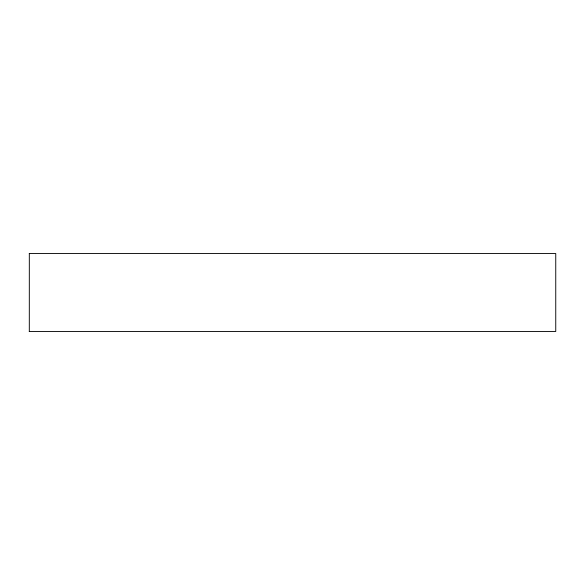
<?xml version="1.0" encoding="UTF-8"?>
<svg xmlns="http://www.w3.org/2000/svg" width="585" height="585" viewBox="0 0 585 585"><rect width="100%" height="100%" fill="white"/><g stroke="black" fill="none" stroke-linecap="round" stroke-linejoin="round"><path stroke-width="0.88" d="M29.25 253.524L555.75 253.524L555.75 331.476L29.25 331.476M29.323 253.524L29.308 331.476"/></g></svg>
